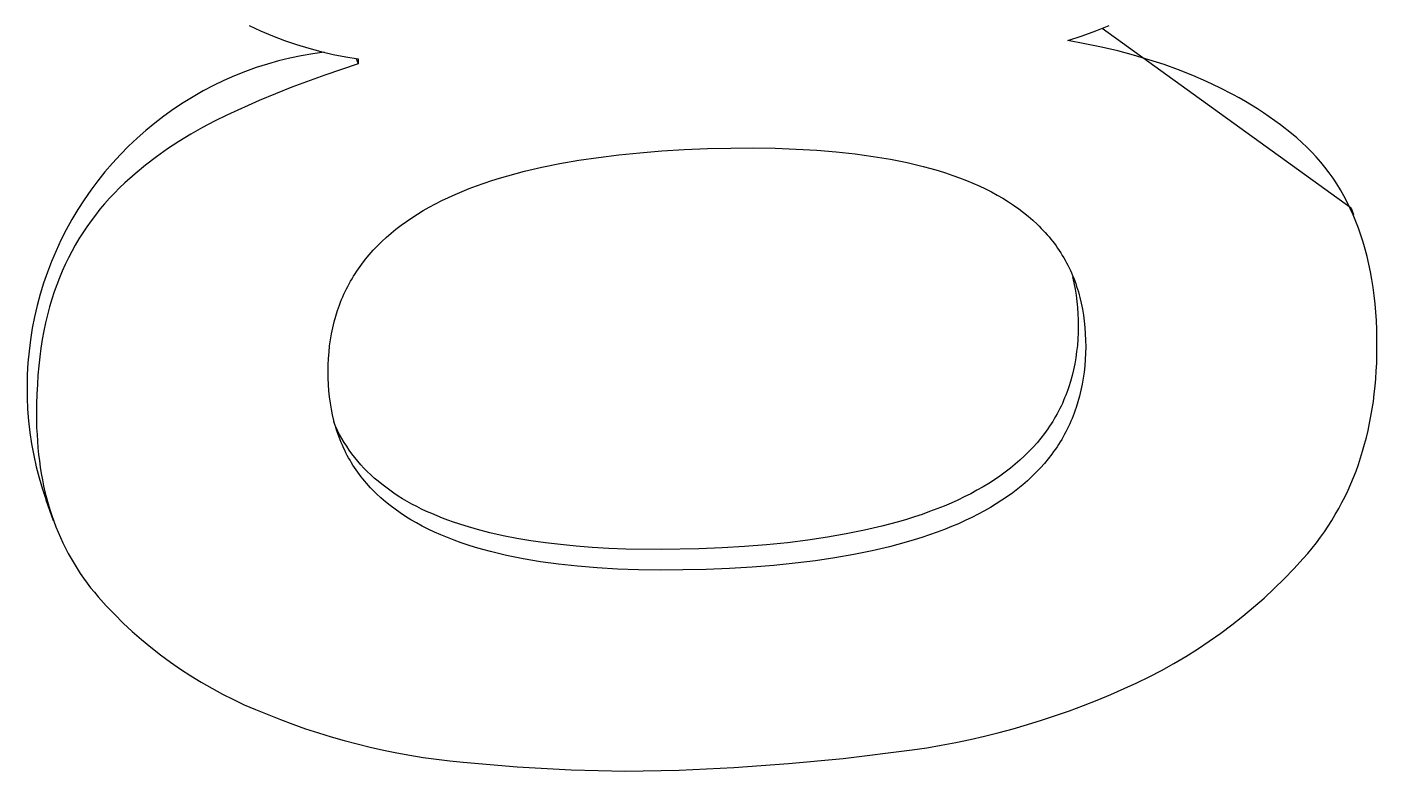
# Model space of a CAD drawing. Header units: millimetres. Extents: x -962 to 3068, y -237 to 2578.
# Drawn here: x 235.503 to 236.99, y 452.89 to 453.71 of the extents above; entities that cross this region are included whole.
import ezdxf

# ---------------------------------------------------------------- set-up
doc = ezdxf.new("R2010")
doc.units = ezdxf.units.MM
doc.header["$MEASUREMENT"] = 0
doc.layers.add('Utwórz2D linie widoczne', color=7, linetype='Continuous', true_color=0x000000)

msp = doc.modelspace()

# ---------------------------------------------------------------- linework, layer by layer
at = {"layer": 'Utwórz2D linie widoczne'}
for p, q in [((235.7476, 453.7122), (235.7604, 453.7063)), ((235.7604, 453.7063), (235.7733, 453.7008)), ((235.7733, 453.7008), (235.7865, 453.6957)), ((236.6498, 453.6954), (236.6653, 453.7007)), ((236.6653, 453.7007), (236.6805, 453.7062)), ((236.6805, 453.7062), (236.6953, 453.712)), ((236.9617, 453.5109), (236.6873, 453.7088)), ((235.7865, 453.6957), (235.7998, 453.6911)), ((235.7998, 453.6911), (235.8133, 453.687)), ((235.8133, 453.687), (235.8268, 453.6834)), ((236.6685, 453.692), (236.6498, 453.6954)), ((236.6868, 453.6882), (236.6685, 453.692)), ((236.7047, 453.684), (236.6868, 453.6882)), ((235.7678, 453.6695), (235.7556, 453.6656)), ((235.7801, 453.673), (235.7678, 453.6695)), ((235.7926, 453.6761), (235.7801, 453.673)), ((235.8051, 453.6788), (235.7926, 453.6761)), ((235.8177, 453.681), (235.8051, 453.6788)), ((235.8304, 453.6828), (235.8177, 453.681)), ((235.8268, 453.6834), (235.8404, 453.6802)), ((235.8678, 453.6697), (235.831, 453.6575)), ((235.8404, 453.6802), (235.8541, 453.6775)), ((235.8541, 453.6775), (235.8678, 453.6753)), ((235.8657, 453.6756), (235.8678, 453.6697)), ((235.8678, 453.6753), (235.8678, 453.6697)), ((236.7221, 453.6794), (236.7047, 453.684)), ((236.739, 453.6744), (236.7221, 453.6794)), ((236.7556, 453.669), (236.739, 453.6744)), ((235.7317, 453.6565), (235.7199, 453.6514)), ((235.7436, 453.6613), (235.7317, 453.6565)), ((235.7556, 453.6656), (235.7436, 453.6613)), ((235.831, 453.6575), (235.7946, 453.6441)), ((236.7716, 453.6632), (236.7556, 453.669)), ((236.7872, 453.657), (236.7716, 453.6632)), ((236.8024, 453.6504), (236.7872, 453.657)), ((235.697, 453.6399), (235.6859, 453.6335)), ((235.7084, 453.6458), (235.697, 453.6399)), ((235.7199, 453.6514), (235.7084, 453.6458)), ((235.7946, 453.6441), (235.7587, 453.6293)), ((236.8171, 453.6434), (236.8024, 453.6504)), ((236.8314, 453.6361), (236.8171, 453.6434)), ((235.675, 453.6268), (235.6643, 453.6197)), ((235.6859, 453.6335), (235.675, 453.6268)), ((235.7587, 453.6293), (235.7233, 453.6134)), ((236.8384, 453.6322), (236.8314, 453.6361)), ((236.8452, 453.6283), (236.8384, 453.6322)), ((236.852, 453.6242), (236.8452, 453.6283)), ((235.6539, 453.6123), (235.6437, 453.6045)), ((235.6643, 453.6197), (235.6539, 453.6123)), ((235.7233, 453.6134), (235.7097, 453.6068)), ((236.8586, 453.6201), (236.852, 453.6242)), ((236.8651, 453.6159), (236.8586, 453.6201)), ((236.8715, 453.6115), (236.8651, 453.6159)), ((236.8778, 453.6071), (236.8715, 453.6115)), ((235.6338, 453.5963), (235.6242, 453.5879)), ((235.6437, 453.6045), (235.6338, 453.5963)), ((235.6964, 453.5998), (235.6833, 453.5923)), ((235.7097, 453.6068), (235.6964, 453.5998)), ((236.884, 453.6025), (236.8778, 453.6071)), ((236.896, 453.5932), (236.884, 453.6025)), ((235.6242, 453.5879), (235.6149, 453.579)), ((235.6704, 453.5844), (235.6579, 453.576)), ((235.6833, 453.5923), (235.6704, 453.5844)), ((236.9018, 453.5883), (236.896, 453.5932)), ((236.9075, 453.5833), (236.9018, 453.5883)), ((236.9129, 453.5781), (236.9075, 453.5833)), ((235.6059, 453.5699), (235.5973, 453.5605)), ((235.6149, 453.579), (235.6059, 453.5699)), ((235.6456, 453.5672), (235.6336, 453.5581)), ((235.6579, 453.576), (235.6456, 453.5672)), ((236.1109, 453.5635), (236.1325, 453.5667)), ((236.1325, 453.5667), (236.1549, 453.5695)), ((236.1549, 453.5695), (236.1781, 453.5719)), ((236.1781, 453.5719), (236.2022, 453.5738)), ((236.2022, 453.5738), (236.2271, 453.5753)), ((236.2271, 453.5753), (236.2528, 453.5764)), ((236.2528, 453.5764), (236.2784, 453.577)), ((236.2784, 453.577), (236.3033, 453.5771)), ((236.3033, 453.5771), (236.3273, 453.5768)), ((236.3273, 453.5768), (236.3505, 453.5759)), ((236.3505, 453.5759), (236.373, 453.5746)), ((236.373, 453.5746), (236.3945, 453.5729)), ((236.3945, 453.5729), (236.4153, 453.5706)), ((236.4153, 453.5706), (236.4353, 453.5678)), ((236.4353, 453.5678), (236.4544, 453.5646)), ((236.9182, 453.5728), (236.9129, 453.5781)), ((236.9233, 453.5673), (236.9182, 453.5728)), ((236.9282, 453.5616), (236.9233, 453.5673)), ((235.5889, 453.5508), (235.5809, 453.5408)), ((235.5973, 453.5605), (235.5889, 453.5508)), ((235.6336, 453.5581), (235.622, 453.5485)), ((236.0326, 453.5465), (236.0509, 453.5514)), ((236.0509, 453.5514), (236.0701, 453.5559)), ((236.0701, 453.5559), (236.0901, 453.5599)), ((236.0901, 453.5599), (236.1109, 453.5635)), ((236.4544, 453.5646), (236.4727, 453.5609)), ((236.4727, 453.5609), (236.4816, 453.5589)), ((236.4816, 453.5589), (236.4902, 453.5567)), ((236.4902, 453.5567), (236.4987, 453.5545)), ((236.4987, 453.5545), (236.5069, 453.5521)), ((236.5069, 453.5521), (236.515, 453.5496)), ((236.9329, 453.5558), (236.9282, 453.5616)), ((236.9375, 453.5498), (236.9329, 453.5558)), ((235.5809, 453.5408), (235.5732, 453.5305)), ((235.6107, 453.5385), (235.6049, 453.533)), ((235.622, 453.5485), (235.6107, 453.5385)), ((235.9902, 453.5323), (235.9983, 453.5354)), ((235.9983, 453.5354), (236.0066, 453.5383)), ((236.0066, 453.5383), (236.015, 453.5411)), ((236.015, 453.5411), (236.0237, 453.5439)), ((236.0237, 453.5439), (236.0326, 453.5465)), ((236.515, 453.5496), (236.5228, 453.5469)), ((236.5228, 453.5469), (236.5304, 453.5442)), ((236.5304, 453.5442), (236.5379, 453.5413)), ((236.5379, 453.5413), (236.5451, 453.5383)), ((236.5451, 453.5383), (236.5521, 453.5352)), ((236.9418, 453.5437), (236.9375, 453.5498)), ((236.946, 453.5374), (236.9418, 453.5437)), ((236.9499, 453.5309), (236.946, 453.5374)), ((235.5732, 453.5305), (235.5659, 453.52)), ((235.5939, 453.5216), (235.5885, 453.5156)), ((235.5993, 453.5274), (235.5939, 453.5216)), ((235.6049, 453.533), (235.5993, 453.5274)), ((235.9601, 453.5191), (235.9673, 453.5226)), ((235.9673, 453.5226), (235.9747, 453.5259)), ((235.9747, 453.5259), (235.9824, 453.5292)), ((235.9824, 453.5292), (235.9902, 453.5323)), ((236.5521, 453.5352), (236.5589, 453.532)), ((236.5589, 453.532), (236.5655, 453.5286)), ((236.5655, 453.5286), (236.5719, 453.5252)), ((236.5719, 453.5252), (236.5781, 453.5216)), ((236.5781, 453.5216), (236.5841, 453.5179)), ((236.9537, 453.5243), (236.9499, 453.5309)), ((236.9573, 453.5175), (236.9537, 453.5243)), ((235.559, 453.5092), (235.5524, 453.4982)), ((235.5659, 453.52), (235.559, 453.5092)), ((235.5834, 453.5095), (235.5784, 453.5032)), ((235.5885, 453.5156), (235.5834, 453.5095)), ((235.9331, 453.5042), (235.9395, 453.5081)), ((235.9395, 453.5081), (235.9462, 453.5119)), ((235.9462, 453.5119), (235.953, 453.5155)), ((235.953, 453.5155), (235.9601, 453.5191)), ((236.5841, 453.5179), (236.5899, 453.514)), ((236.5899, 453.514), (236.5955, 453.5101)), ((236.5955, 453.5101), (236.6009, 453.506)), ((236.6009, 453.506), (236.6061, 453.5018)), ((236.9607, 453.5105), (236.9573, 453.5175)), ((236.964, 453.5034), (236.9607, 453.5105)), ((236.9617, 453.5109), (236.9643, 453.5038)), ((235.5524, 453.4982), (235.5462, 453.487)), ((235.5736, 453.4968), (235.5689, 453.4903)), ((235.5784, 453.5032), (235.5736, 453.4968)), ((235.9094, 453.4876), (235.9151, 453.4919)), ((235.9151, 453.4919), (235.9209, 453.4961)), ((235.9209, 453.4961), (235.9269, 453.5002)), ((235.9269, 453.5002), (235.9331, 453.5042)), ((236.6061, 453.5018), (236.6111, 453.4975)), ((236.6111, 453.4975), (236.6158, 453.4931)), ((236.6158, 453.4931), (236.6182, 453.4908)), ((236.6182, 453.4908), (236.6204, 453.4885)), ((236.967, 453.4961), (236.964, 453.5034)), ((236.9698, 453.4887), (236.967, 453.4961)), ((235.5462, 453.487), (235.5404, 453.4756)), ((235.5602, 453.4769), (235.5561, 453.47)), ((235.5645, 453.4836), (235.5602, 453.4769)), ((235.5689, 453.4903), (235.5645, 453.4836)), ((235.8938, 453.474), (235.8988, 453.4786)), ((235.8988, 453.4786), (235.904, 453.4831)), ((235.904, 453.4831), (235.9094, 453.4876)), ((236.6204, 453.4885), (236.6226, 453.4862)), ((236.6226, 453.4862), (236.6248, 453.4839)), ((236.6248, 453.4839), (236.6269, 453.4815)), ((236.6269, 453.4815), (236.6289, 453.4791)), ((236.6289, 453.4791), (236.6309, 453.4766)), ((236.6309, 453.4766), (236.6329, 453.4742)), ((236.9725, 453.4811), (236.9698, 453.4887)), ((236.975, 453.4733), (236.9725, 453.4811)), ((235.535, 453.4639), (235.53, 453.4521)), ((235.5404, 453.4756), (235.535, 453.4639)), ((235.5523, 453.463), (235.5486, 453.4559)), ((235.5561, 453.47), (235.5523, 453.463)), ((235.88, 453.4594), (235.8844, 453.4644)), ((235.8844, 453.4644), (235.889, 453.4692)), ((235.889, 453.4692), (235.8938, 453.474)), ((236.6329, 453.4742), (236.6348, 453.4717)), ((236.6348, 453.4717), (236.6366, 453.4691)), ((236.6366, 453.4691), (236.6384, 453.4666)), ((236.6384, 453.4666), (236.6402, 453.464)), ((236.6402, 453.464), (236.6419, 453.4614)), ((236.6419, 453.4614), (236.6435, 453.4587)), ((236.9773, 453.4654), (236.975, 453.4733)), ((236.9794, 453.4573), (236.9773, 453.4654)), ((235.53, 453.4521), (235.5255, 453.4402)), ((235.5451, 453.4487), (235.5419, 453.4415)), ((235.5486, 453.4559), (235.5451, 453.4487)), ((235.8681, 453.4439), (235.8699, 453.4466)), ((235.8699, 453.4466), (235.8718, 453.4492)), ((235.8718, 453.4492), (235.8758, 453.4544)), ((235.8758, 453.4544), (235.88, 453.4594)), ((236.6435, 453.4587), (236.6451, 453.456)), ((236.6451, 453.456), (236.6467, 453.4533)), ((236.6467, 453.4533), (236.6482, 453.4506)), ((236.6482, 453.4506), (236.6496, 453.4478)), ((236.6496, 453.4478), (236.651, 453.445)), ((236.9813, 453.449), (236.9794, 453.4573)), ((236.983, 453.4406), (236.9813, 453.449)), ((235.5255, 453.4402), (235.5213, 453.4281)), ((235.5388, 453.4341), (235.5357, 453.4264)), ((235.5419, 453.4415), (235.5388, 453.4341)), ((235.8595, 453.4302), (235.8611, 453.433)), ((235.8611, 453.433), (235.8628, 453.4358)), ((235.8628, 453.4358), (235.8645, 453.4385)), ((235.8645, 453.4385), (235.8662, 453.4412)), ((235.8662, 453.4412), (235.8681, 453.4439)), ((236.651, 453.445), (236.6524, 453.4422)), ((236.6524, 453.4422), (236.6536, 453.4393)), ((236.6536, 453.4393), (236.6549, 453.4364)), ((236.6547, 453.4349), (236.6562, 453.4283)), ((236.6549, 453.4364), (236.6561, 453.4335)), ((236.6561, 453.4335), (236.6572, 453.4306)), ((236.9846, 453.4321), (236.983, 453.4406)), ((236.9859, 453.4233), (236.9846, 453.4321)), ((235.5213, 453.4281), (235.5175, 453.4158)), ((235.5329, 453.4185), (235.5302, 453.4103)), ((235.5357, 453.4264), (235.5329, 453.4185)), ((235.8522, 453.4159), (235.8536, 453.4188)), ((235.8536, 453.4188), (235.855, 453.4217)), ((235.855, 453.4217), (235.8564, 453.4246)), ((235.8564, 453.4246), (235.8579, 453.4274)), ((235.8579, 453.4274), (235.8595, 453.4302)), ((236.6562, 453.4283), (236.6576, 453.4216)), ((236.6572, 453.4306), (236.6583, 453.4276)), ((236.6576, 453.4216), (236.6587, 453.4148)), ((236.6578, 453.4291), (236.6578, 453.429)), ((236.6583, 453.4276), (236.6593, 453.4246)), ((236.6593, 453.4246), (236.6603, 453.4215)), ((236.6603, 453.4215), (236.6612, 453.4185)), ((236.6612, 453.4185), (236.6621, 453.4154)), ((236.9871, 453.4144), (236.9859, 453.4233)), ((235.5142, 453.4035), (235.5113, 453.391)), ((235.5175, 453.4158), (235.5142, 453.4035)), ((235.5277, 453.4019), (235.5255, 453.3933)), ((235.5302, 453.4103), (235.5277, 453.4019)), ((235.8462, 453.4009), (235.8473, 453.404)), ((235.8473, 453.404), (235.8484, 453.407)), ((235.8484, 453.407), (235.8496, 453.41)), ((235.8496, 453.41), (235.8509, 453.413)), ((235.8509, 453.413), (235.8522, 453.4159)), ((236.6587, 453.4148), (236.6596, 453.408)), ((236.6596, 453.408), (236.6603, 453.4012)), ((236.6621, 453.4154), (236.663, 453.4123)), ((236.663, 453.4123), (236.6645, 453.4059)), ((236.6645, 453.4059), (236.6658, 453.3994)), ((236.9881, 453.4054), (236.9871, 453.4144)), ((236.9889, 453.3961), (236.9881, 453.4054)), ((235.5113, 453.391), (235.5088, 453.3784)), ((235.5255, 453.3933), (235.5234, 453.3844)), ((235.8414, 453.3853), (235.8432, 453.3916)), ((235.8432, 453.3916), (235.8451, 453.3979)), ((235.8451, 453.3979), (235.8462, 453.4009)), ((236.6603, 453.4012), (236.6608, 453.3944)), ((236.6608, 453.3944), (236.661, 453.3876)), ((236.661, 453.3876), (236.661, 453.3808)), ((236.6658, 453.3994), (236.6669, 453.3928)), ((236.6669, 453.3928), (236.6678, 453.3861)), ((236.9895, 453.3868), (236.9889, 453.3961)), ((236.9899, 453.3772), (236.9895, 453.3868)), ((235.5088, 453.3784), (235.5068, 453.3658)), ((235.5215, 453.3754), (235.5198, 453.3661)), ((235.5234, 453.3844), (235.5215, 453.3754)), ((235.8374, 453.3656), (235.8385, 453.3723)), ((235.8385, 453.3723), (235.8399, 453.3788)), ((235.8399, 453.3788), (235.8414, 453.3853)), ((236.6609, 453.3736), (236.6606, 453.3665)), ((236.661, 453.3808), (236.6609, 453.3736)), ((236.6678, 453.3861), (236.6684, 453.3793)), ((236.6684, 453.3793), (236.6689, 453.3724)), ((236.6689, 453.3724), (236.6692, 453.3653)), ((236.9902, 453.3675), (236.9899, 453.3772)), ((235.5068, 453.3658), (235.5052, 453.353)), ((235.5198, 453.3661), (235.5184, 453.3566)), ((235.8357, 453.352), (235.8364, 453.3589)), ((235.8364, 453.3589), (235.8374, 453.3656)), ((236.6601, 453.3595), (236.6593, 453.3527)), ((236.6606, 453.3665), (236.6601, 453.3595)), ((236.6692, 453.3653), (236.6693, 453.3581)), ((236.6693, 453.3581), (236.6692, 453.3509)), ((236.9901, 453.3488), (236.9902, 453.3576)), ((236.9902, 453.3576), (236.9902, 453.3675)), ((235.5052, 453.353), (235.504, 453.3403)), ((235.5171, 453.3469), (235.516, 453.337)), ((235.5184, 453.3566), (235.5171, 453.3469)), ((235.8349, 453.3379), (235.8352, 453.345)), ((235.8352, 453.345), (235.8357, 453.352)), ((236.6584, 453.3459), (236.6572, 453.3393)), ((236.6593, 453.3527), (236.6584, 453.3459)), ((236.6688, 453.3439), (236.6683, 453.3369)), ((236.6692, 453.3509), (236.6688, 453.3439)), ((236.9899, 453.34), (236.9901, 453.3488)), ((235.5033, 453.3275), (235.503, 453.3147)), ((235.504, 453.3403), (235.5033, 453.3275)), ((235.516, 453.337), (235.5151, 453.3268)), ((235.8347, 453.3307), (235.8349, 453.3379)), ((235.8348, 453.3235), (235.8347, 453.3307)), ((236.6559, 453.3327), (236.6543, 453.3263)), ((236.6572, 453.3393), (236.6559, 453.3327)), ((236.6676, 453.33), (236.6666, 453.3233)), ((236.6683, 453.3369), (236.6676, 453.33)), ((236.9889, 453.3228), (236.9894, 453.3314)), ((236.9894, 453.3314), (236.9899, 453.34)), ((235.503, 453.3147), (235.5031, 453.3019)), ((235.5144, 453.3164), (235.5139, 453.3058)), ((235.5151, 453.3268), (235.5144, 453.3164)), ((235.8351, 453.3165), (235.8348, 453.3235)), ((235.8356, 453.3095), (235.8351, 453.3165)), ((236.6506, 453.3137), (236.6496, 453.3106)), ((236.6526, 453.3199), (236.6506, 453.3137)), ((236.6543, 453.3263), (236.6526, 453.3199)), ((236.6655, 453.3166), (236.6641, 453.3101)), ((236.6666, 453.3233), (236.6655, 453.3166)), ((236.9872, 453.306), (236.9881, 453.3144)), ((236.9881, 453.3144), (236.9889, 453.3228)), ((235.5031, 453.3019), (235.5037, 453.2891)), ((235.5139, 453.3058), (235.5135, 453.295)), ((235.8363, 453.3027), (235.8356, 453.3095)), ((235.8372, 453.296), (235.8363, 453.3027)), ((236.6449, 453.2986), (236.6436, 453.2956)), ((236.6461, 453.3016), (236.6449, 453.2986)), ((236.6473, 453.3046), (236.6461, 453.3016)), ((236.6485, 453.3076), (236.6473, 453.3046)), ((236.6496, 453.3106), (236.6485, 453.3076)), ((236.6626, 453.3036), (236.6608, 453.2973)), ((236.6641, 453.3101), (236.6626, 453.3036)), ((236.985, 453.2897), (236.9862, 453.2978)), ((236.9862, 453.2978), (236.9872, 453.306)), ((235.5037, 453.2891), (235.5048, 453.2763)), ((235.5135, 453.295), (235.5134, 453.284)), ((235.5134, 453.284), (235.5135, 453.2763)), ((235.8383, 453.2894), (235.8372, 453.296)), ((235.8396, 453.283), (235.8383, 453.2894)), ((235.8411, 453.2766), (235.8396, 453.283)), ((236.6378, 453.2841), (236.6362, 453.2813)), ((236.6393, 453.287), (236.6378, 453.2841)), ((236.6408, 453.2898), (236.6393, 453.287)), ((236.6422, 453.2927), (236.6408, 453.2898)), ((236.6436, 453.2956), (236.6422, 453.2927)), ((236.6567, 453.2849), (236.6556, 453.2819)), ((236.6578, 453.288), (236.6567, 453.2849)), ((236.6589, 453.291), (236.6578, 453.288)), ((236.6608, 453.2973), (236.6589, 453.291)), ((236.9836, 453.2816), (236.985, 453.2897)), ((235.5048, 453.2763), (235.5062, 453.2636)), ((235.5135, 453.2763), (235.5136, 453.2688)), ((235.5136, 453.2688), (235.514, 453.2613)), ((235.8429, 453.2704), (235.8409, 453.2751)), ((235.8419, 453.2735), (235.8411, 453.2766)), ((235.8428, 453.2704), (235.8419, 453.2735)), ((235.8437, 453.2674), (235.8428, 453.2704)), ((235.8451, 453.2659), (235.8429, 453.2704)), ((236.6277, 453.2677), (236.6258, 453.265)), ((236.6295, 453.2704), (236.6277, 453.2677)), ((236.6313, 453.2731), (236.6295, 453.2704)), ((236.633, 453.2758), (236.6313, 453.2731)), ((236.6346, 453.2786), (236.633, 453.2758)), ((236.6362, 453.2813), (236.6346, 453.2786)), ((236.6504, 453.2701), (236.649, 453.2672)), ((236.6518, 453.273), (236.6504, 453.2701)), ((236.6531, 453.2759), (236.6518, 453.273)), ((236.6544, 453.2789), (236.6531, 453.2759)), ((236.6556, 453.2819), (236.6544, 453.2789)), ((236.9804, 453.2658), (236.9821, 453.2737)), ((236.9821, 453.2737), (236.9836, 453.2816)), ((235.5062, 453.2636), (235.5081, 453.2509)), ((235.514, 453.2613), (235.5144, 453.2539)), ((235.5144, 453.2539), (235.515, 453.2466)), ((235.8447, 453.2643), (235.8437, 453.2674)), ((235.8457, 453.2613), (235.8447, 453.2643)), ((235.8474, 453.2613), (235.8451, 453.2659)), ((235.8468, 453.2583), (235.8457, 453.2613)), ((235.8479, 453.2554), (235.8468, 453.2583)), ((235.8499, 453.2569), (235.8474, 453.2613)), ((235.8491, 453.2525), (235.8479, 453.2554)), ((235.8524, 453.2525), (235.8499, 453.2569)), ((236.6199, 453.2573), (236.6157, 453.2522)), ((236.6239, 453.2624), (236.6199, 453.2573)), ((236.6258, 453.265), (236.6239, 453.2624)), ((236.6412, 453.2531), (236.6395, 453.2504)), ((236.6429, 453.2559), (236.6412, 453.2531)), ((236.6445, 453.2587), (236.6429, 453.2559)), ((236.6461, 453.2615), (236.6445, 453.2587)), ((236.6476, 453.2643), (236.6461, 453.2615)), ((236.649, 453.2672), (236.6476, 453.2643)), ((236.9766, 453.2505), (236.9786, 453.2581)), ((236.9786, 453.2581), (236.9804, 453.2658)), ((235.5081, 453.2509), (235.5105, 453.2383)), ((235.5105, 453.2383), (235.5132, 453.2258)), ((235.515, 453.2466), (235.5157, 453.2394)), ((235.5157, 453.2394), (235.5166, 453.2323)), ((235.8504, 453.2496), (235.8491, 453.2525)), ((235.8517, 453.2467), (235.8504, 453.2496)), ((235.853, 453.2439), (235.8517, 453.2467)), ((235.8552, 453.2483), (235.8524, 453.2525)), ((235.8544, 453.2411), (235.853, 453.2439)), ((235.8558, 453.2383), (235.8544, 453.2411)), ((235.858, 453.2441), (235.8552, 453.2483)), ((235.8573, 453.2356), (235.8558, 453.2383)), ((235.861, 453.2399), (235.858, 453.2441)), ((235.8641, 453.2359), (235.861, 453.2399)), ((236.6067, 453.2424), (236.6019, 453.2377)), ((236.6113, 453.2472), (236.6067, 453.2424)), ((236.6157, 453.2522), (236.6113, 453.2472)), ((236.6321, 453.2398), (236.6281, 453.2346)), ((236.634, 453.2424), (236.6321, 453.2398)), ((236.6359, 453.245), (236.634, 453.2424)), ((236.6377, 453.2477), (236.6359, 453.245)), ((236.6395, 453.2504), (236.6377, 453.2477)), ((236.9721, 453.2355), (236.9744, 453.2429)), ((236.9744, 453.2429), (236.9766, 453.2505)), ((235.5132, 453.2258), (235.5164, 453.2134)), ((235.5166, 453.2323), (235.5175, 453.2253)), ((235.5175, 453.2253), (235.5187, 453.2184)), ((235.8589, 453.2329), (235.8573, 453.2356)), ((235.8605, 453.2302), (235.8589, 453.2329)), ((235.8621, 453.2276), (235.8605, 453.2302)), ((235.8638, 453.2249), (235.8621, 453.2276)), ((235.8656, 453.2224), (235.8638, 453.2249)), ((235.8673, 453.2319), (235.8641, 453.2359)), ((235.8707, 453.228), (235.8673, 453.2319)), ((235.8742, 453.2242), (235.8707, 453.228)), ((235.8779, 453.2205), (235.8742, 453.2242)), ((236.5863, 453.2241), (236.5807, 453.2197)), ((236.5917, 453.2285), (236.5863, 453.2241)), ((236.5969, 453.233), (236.5917, 453.2285)), ((236.6019, 453.2377), (236.5969, 453.233)), ((236.6195, 453.2246), (236.6149, 453.2197)), ((236.6239, 453.2295), (236.6195, 453.2246)), ((236.6281, 453.2346), (236.6239, 453.2295)), ((236.9671, 453.2209), (236.9697, 453.2282)), ((236.9697, 453.2282), (236.9721, 453.2355)), ((235.5164, 453.2134), (235.5201, 453.2011)), ((235.5187, 453.2184), (235.5199, 453.2115)), ((235.5199, 453.2115), (235.5213, 453.2047)), ((235.8674, 453.2198), (235.8656, 453.2224)), ((235.8692, 453.2173), (235.8674, 453.2198)), ((235.8711, 453.2148), (235.8692, 453.2173)), ((235.8731, 453.2123), (235.8711, 453.2148)), ((235.8751, 453.2099), (235.8731, 453.2123)), ((235.8771, 453.2075), (235.8751, 453.2099)), ((235.8817, 453.2169), (235.8779, 453.2205)), ((235.8856, 453.2133), (235.8817, 453.2169)), ((235.8897, 453.2098), (235.8856, 453.2133)), ((235.8939, 453.2064), (235.8897, 453.2098)), ((236.5688, 453.2114), (236.5626, 453.2074)), ((236.5748, 453.2155), (236.5688, 453.2114)), ((236.5807, 453.2197), (236.5748, 453.2155)), ((236.6051, 453.2104), (236.5999, 453.2058)), ((236.6101, 453.215), (236.6051, 453.2104)), ((236.6149, 453.2197), (236.6101, 453.215)), ((236.9614, 453.2068), (236.9643, 453.2138)), ((236.9643, 453.2138), (236.9671, 453.2209)), ((235.5201, 453.2011), (235.5241, 453.1889)), ((235.5213, 453.2047), (235.5228, 453.198)), ((235.5228, 453.198), (235.5245, 453.1914)), ((235.8792, 453.2051), (235.8771, 453.2075)), ((235.8814, 453.2027), (235.8792, 453.2051)), ((235.8836, 453.2004), (235.8814, 453.2027)), ((235.8858, 453.1981), (235.8836, 453.2004)), ((235.8881, 453.1959), (235.8858, 453.1981)), ((235.8929, 453.1914), (235.8881, 453.1959)), ((235.8982, 453.2031), (235.8939, 453.2064)), ((235.9027, 453.1998), (235.8982, 453.2031)), ((235.9072, 453.1966), (235.9027, 453.1998)), ((235.912, 453.1935), (235.9072, 453.1966)), ((235.9168, 453.1905), (235.912, 453.1935)), ((236.5427, 453.1961), (236.5356, 453.1925)), ((236.5495, 453.1998), (236.5427, 453.1961)), ((236.5562, 453.2036), (236.5495, 453.1998)), ((236.5626, 453.2074), (236.5562, 453.2036)), ((236.5889, 453.1971), (236.5831, 453.1929)), ((236.5945, 453.2014), (236.5889, 453.1971)), ((236.5999, 453.2058), (236.5945, 453.2014)), ((236.955, 453.193), (236.9583, 453.1999)), ((236.9583, 453.1999), (236.9614, 453.2068)), ((235.5323, 453.1663), (235.5241, 453.1889)), ((235.5245, 453.1914), (235.5263, 453.1849)), ((235.5263, 453.1849), (235.5282, 453.1785)), ((235.5282, 453.1785), (235.5303, 453.1722)), ((235.8979, 453.1871), (235.8929, 453.1914)), ((235.9031, 453.183), (235.8979, 453.1871)), ((235.9085, 453.1789), (235.9031, 453.183)), ((235.914, 453.1749), (235.9085, 453.1789)), ((235.9218, 453.1876), (235.9168, 453.1905)), ((235.927, 453.1847), (235.9218, 453.1876)), ((235.9323, 453.1819), (235.927, 453.1847)), ((235.9377, 453.1792), (235.9323, 453.1819)), ((235.9432, 453.1766), (235.9377, 453.1792)), ((236.5054, 453.1793), (236.4974, 453.1763)), ((236.5133, 453.1824), (236.5054, 453.1793)), ((236.521, 453.1857), (236.5133, 453.1824)), ((236.5284, 453.1891), (236.521, 453.1857)), ((236.5356, 453.1925), (236.5284, 453.1891)), ((236.5644, 453.1809), (236.5578, 453.1771)), ((236.5708, 453.1848), (236.5644, 453.1809)), ((236.577, 453.1888), (236.5708, 453.1848)), ((236.5831, 453.1929), (236.577, 453.1888)), ((236.9443, 453.1732), (236.9481, 453.1797)), ((236.9481, 453.1797), (236.9516, 453.1863)), ((236.9516, 453.1863), (236.955, 453.193)), ((235.5303, 453.1722), (235.5325, 453.1659)), ((235.5325, 453.1659), (235.5348, 453.1597)), ((235.9198, 453.1711), (235.914, 453.1749)), ((235.9258, 453.1674), (235.9198, 453.1711)), ((235.932, 453.1638), (235.9258, 453.1674)), ((235.9384, 453.1603), (235.932, 453.1638)), ((235.9489, 453.1741), (235.9432, 453.1766)), ((235.9547, 453.1716), (235.9489, 453.1741)), ((235.9606, 453.1692), (235.9547, 453.1716)), ((235.9667, 453.1669), (235.9606, 453.1692)), ((235.9729, 453.1647), (235.9667, 453.1669)), ((235.9858, 453.1605), (235.9729, 453.1647)), ((236.4631, 453.1652), (236.4448, 453.1603)), ((236.472, 453.1678), (236.4631, 453.1652)), ((236.4807, 453.1705), (236.472, 453.1678)), ((236.4891, 453.1733), (236.4807, 453.1705)), ((236.4974, 453.1763), (236.4891, 453.1733)), ((236.5366, 453.1664), (236.5292, 453.163)), ((236.5439, 453.1699), (236.5366, 453.1664)), ((236.5509, 453.1734), (236.5439, 453.1699)), ((236.5578, 453.1771), (236.5509, 453.1734)), ((236.9364, 453.1604), (236.9405, 453.1667)), ((236.9405, 453.1667), (236.9443, 453.1732)), ((235.5348, 453.1597), (235.5373, 453.1537)), ((235.5373, 453.1537), (235.5398, 453.1477)), ((235.945, 453.157), (235.9384, 453.1603)), ((235.9519, 453.1538), (235.945, 453.157)), ((235.9589, 453.1507), (235.9519, 453.1538)), ((235.9661, 453.1477), (235.9589, 453.1507)), ((235.9991, 453.1566), (235.9858, 453.1605)), ((236.013, 453.153), (235.9991, 453.1566)), ((236.0275, 453.1497), (236.013, 453.153)), ((236.0425, 453.1468), (236.0275, 453.1497)), ((236.4056, 453.1517), (236.3849, 453.1481)), ((236.4256, 453.1558), (236.4056, 453.1517)), ((236.4448, 453.1603), (236.4256, 453.1558)), ((236.4974, 453.1507), (236.4889, 453.1478)), ((236.5056, 453.1536), (236.4974, 453.1507)), ((236.5137, 453.1566), (236.5056, 453.1536)), ((236.5215, 453.1598), (236.5137, 453.1566)), ((236.5292, 453.163), (236.5215, 453.1598)), ((236.9279, 453.1481), (236.9323, 453.1542)), ((236.9323, 453.1542), (236.9364, 453.1604)), ((235.5398, 453.1477), (235.5426, 453.1418)), ((235.5426, 453.1418), (235.5454, 453.1359)), ((235.5454, 453.1359), (235.5484, 453.1302)), ((235.9735, 453.1448), (235.9661, 453.1477)), ((235.9812, 453.142), (235.9735, 453.1448)), ((235.989, 453.1394), (235.9812, 453.142)), ((235.997, 453.1369), (235.989, 453.1394)), ((236.0053, 453.1345), (235.997, 453.1369)), ((236.0137, 453.1322), (236.0053, 453.1345)), ((236.058, 453.1442), (236.0425, 453.1468)), ((236.0741, 453.1419), (236.058, 453.1442)), ((236.0907, 453.1399), (236.0741, 453.1419)), ((236.1079, 453.1382), (236.0907, 453.1399)), ((236.1255, 453.1368), (236.1079, 453.1382)), ((236.1438, 453.1358), (236.1255, 453.1368)), ((236.1626, 453.135), (236.1438, 453.1358)), ((236.2017, 453.1345), (236.1626, 453.135)), ((236.243, 453.1353), (236.2017, 453.1345)), ((236.2687, 453.1364), (236.243, 453.1353)), ((236.2936, 453.1379), (236.2687, 453.1364)), ((236.3176, 453.1398), (236.2936, 453.1379)), ((236.3408, 453.1421), (236.3176, 453.1398)), ((236.3632, 453.1449), (236.3408, 453.1421)), ((236.3849, 453.1481), (236.3632, 453.1449)), ((236.453, 453.1376), (236.4339, 453.1331)), ((236.4714, 453.1425), (236.453, 453.1376)), ((236.4802, 453.1451), (236.4714, 453.1425)), ((236.4889, 453.1478), (236.4802, 453.1451)), ((236.9139, 453.1303), (236.9188, 453.1361)), ((236.9188, 453.1361), (236.9234, 453.1421)), ((236.9234, 453.1421), (236.9279, 453.1481)), ((235.5484, 453.1302), (235.5516, 453.1246)), ((235.5516, 453.1246), (235.5548, 453.119)), ((235.5548, 453.119), (235.5582, 453.1135)), ((236.0224, 453.1301), (236.0137, 453.1322)), ((236.0312, 453.1281), (236.0224, 453.1301)), ((236.0495, 453.1244), (236.0312, 453.1281)), ((236.0687, 453.1211), (236.0495, 453.1244)), ((236.0886, 453.1184), (236.0687, 453.1211)), ((236.3491, 453.1195), (236.3258, 453.1171)), ((236.3715, 453.1222), (236.3491, 453.1195)), ((236.3931, 453.1254), (236.3715, 453.1222)), ((236.4139, 453.1291), (236.3931, 453.1254)), ((236.4339, 453.1331), (236.4139, 453.1291)), ((236.8987, 453.1133), (236.909, 453.1246)), ((236.909, 453.1246), (236.9139, 453.1303)), ((235.5582, 453.1135), (235.5617, 453.1081)), ((235.5617, 453.1081), (235.5654, 453.1028)), ((236.1094, 453.1161), (236.0886, 453.1184)), ((236.131, 453.1143), (236.1094, 453.1161)), ((236.1534, 453.113), (236.131, 453.1143)), ((236.1767, 453.1122), (236.1534, 453.113)), ((236.2007, 453.1119), (236.1767, 453.1122)), ((236.2256, 453.112), (236.2007, 453.1119)), ((236.2513, 453.1126), (236.2256, 453.112)), ((236.2769, 453.1137), (236.2513, 453.1126)), ((236.3018, 453.1152), (236.2769, 453.1137)), ((236.3258, 453.1171), (236.3018, 453.1152)), ((236.888, 453.1023), (236.8987, 453.1133)), ((235.5654, 453.1028), (235.5692, 453.0976)), ((235.5692, 453.0976), (235.5731, 453.0925)), ((235.5731, 453.0925), (235.5772, 453.0874)), ((236.8658, 453.0811), (236.8771, 453.0916)), ((236.8771, 453.0916), (236.888, 453.1023)), ((235.5772, 453.0874), (235.5814, 453.0825)), ((235.5814, 453.0825), (235.5903, 453.0726)), ((236.8543, 453.071), (236.8658, 453.0811)), ((235.5903, 453.0726), (235.5996, 453.0629)), ((235.5996, 453.0629), (235.6091, 453.0535)), ((236.8304, 453.0515), (236.8425, 453.0611)), ((236.8425, 453.0611), (236.8543, 453.071)), ((235.6091, 453.0535), (235.619, 453.0443)), ((236.8181, 453.0423), (236.8304, 453.0515)), ((235.619, 453.0443), (235.6291, 453.0354)), ((235.6291, 453.0354), (235.6394, 453.0268)), ((236.7926, 453.0249), (236.8055, 453.0334)), ((236.8055, 453.0334), (236.8181, 453.0423)), ((235.6394, 453.0268), (235.65, 453.0184)), ((235.65, 453.0184), (235.6609, 453.0104)), ((236.7664, 453.0088), (236.7796, 453.0167)), ((236.7796, 453.0167), (236.7926, 453.0249)), ((235.6609, 453.0104), (235.672, 453.0027)), ((235.672, 453.0027), (235.6833, 452.9953)), ((236.7394, 452.9943), (236.753, 453.0014)), ((236.753, 453.0014), (236.7664, 453.0088)), ((235.6833, 452.9953), (235.6948, 452.9883)), ((235.6948, 452.9883), (235.7065, 452.9816)), ((236.7117, 452.9812), (236.7256, 452.9875)), ((236.7256, 452.9875), (236.7394, 452.9943)), ((235.7065, 452.9816), (235.7183, 452.9752)), ((235.7183, 452.9752), (235.7303, 452.9692)), ((236.6819, 452.9685), (236.6969, 452.9747)), ((236.6969, 452.9747), (236.7117, 452.9812)), ((235.7303, 452.9692), (235.7424, 452.9635)), ((235.7424, 452.9635), (235.7547, 452.9583)), ((235.7547, 452.9583), (235.7821, 452.9472)), ((236.6362, 452.9515), (236.6515, 452.9569)), ((236.6515, 452.9569), (236.6668, 452.9626)), ((236.6668, 452.9626), (236.6819, 452.9685)), ((235.7821, 452.9472), (235.7959, 452.942)), ((235.7959, 452.942), (235.8099, 452.9371)), ((236.5895, 452.9371), (236.6051, 452.9416)), ((236.6051, 452.9416), (236.6207, 452.9464)), ((236.6207, 452.9464), (236.6362, 452.9515)), ((235.8099, 452.9371), (235.824, 452.9325)), ((235.824, 452.9325), (235.8382, 452.9281)), ((235.8382, 452.9281), (235.8525, 452.9241)), ((236.5421, 452.9253), (236.5579, 452.9289)), ((236.5579, 452.9289), (236.5738, 452.9328)), ((236.5738, 452.9328), (236.5895, 452.9371)), ((235.8525, 452.9241), (235.8668, 452.9203)), ((235.8668, 452.9203), (235.8812, 452.9167)), ((235.8812, 452.9167), (235.8957, 452.9135)), ((235.8957, 452.9135), (235.9103, 452.9106)), ((236.4021, 452.9044), (236.4781, 452.9137)), ((236.4781, 452.9137), (236.4942, 452.9161)), ((236.4942, 452.9161), (236.5102, 452.9189)), ((236.5102, 452.9189), (236.5262, 452.9219)), ((236.5262, 452.9219), (236.5421, 452.9253)), ((235.9103, 452.9106), (235.9248, 452.9079)), ((235.9248, 452.9079), (235.9395, 452.9055)), ((235.9395, 452.9055), (235.9541, 452.9034)), ((235.9541, 452.9034), (235.9688, 452.9016)), ((235.9688, 452.9016), (235.9835, 452.9001)), ((235.9835, 452.9001), (236.0428, 452.8949)), ((236.2817, 452.8942), (236.342, 452.8986)), ((236.342, 452.8986), (236.4021, 452.9044)), ((236.0428, 452.8949), (236.1023, 452.8917)), ((236.1023, 452.8917), (236.1619, 452.8904)), ((236.1619, 452.8904), (236.2214, 452.8913)), ((236.2214, 452.8913), (236.2817, 452.8942))]:
    msp.add_line(p, q, dxfattribs=at)

doc.saveas('drawing.dxf')
